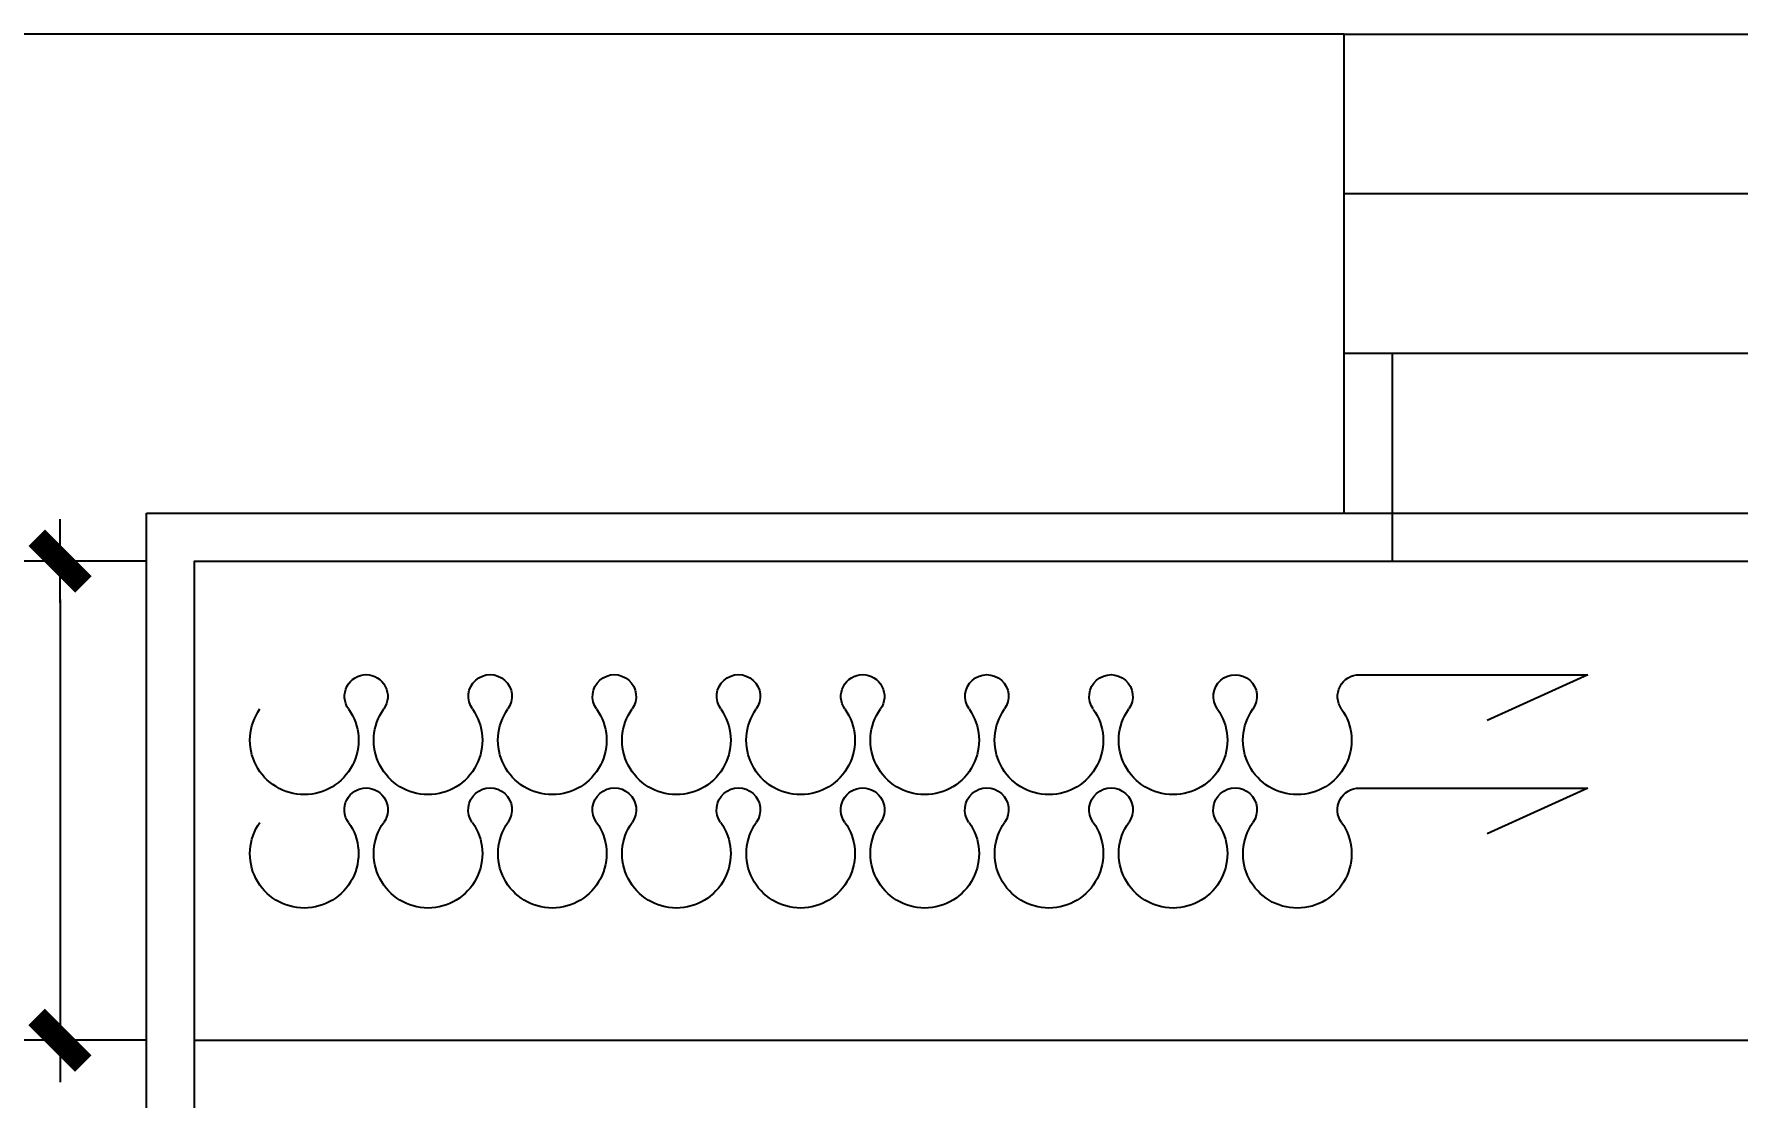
# Model space of a CAD drawing. Extents: x 11992 to 29481, y -6727 to 6811.
# Drawn here: x 14353 to 15064, y 3986 to 4431 of the extents above; entities that cross this region are included whole.
import ezdxf

# ---------------------------------------------------------------- set-up
doc = ezdxf.new("R2010")
doc.units = 0
doc.header["$MEASUREMENT"] = 0
doc.layers.get('0').update_dxf_attribs({"color": 8, "linetype": 'CONTINUOUS'})
doc.layers.get('Defpoints').update_dxf_attribs({"color": 8, "linetype": 'CONTINUOUS'})
for name, color, linetype in [('AD-玻璃幕墙、窗', 8, 'CONTINUOUS'), ('DS-DRAPERY', 8, 'CONTINUOUS'), ('FF-FINISH【完成面】', 8, 'CONTINUOUS'), ('WALL', 8, 'CONTINUOUS'), ('zoylight 4标注', 9, 'CONTINUOUS'), ('zoylight 5回路', 4, 'CONTINUOUS')]:
    doc.layers.add(name, color=color, linetype=linetype)
doc.layers.add('J-金属幕墙', color=8, linetype='CONTINUOUS', lineweight=13)
doc.styles.add('CCD-DIM', font='archs.shx', dxfattribs={"width": 0.8})
doc.dimstyles.new('zoylight_DIM_40', dxfattribs={"dimscale": 40, "dimtxt": 1.9, "dimasz": 0.4, "dimexe": 0.5, "dimexo": 0.5, "dimgap": 0.5, "dimtad": 1, "dimdec": 0, "dimrnd": 5, "dimzin": 12, "dimdsep": 46, "dimtxsty": 'CCD-DIM', "dimblk": 'CCD_Dimension_Tick', "dimcen": 0.125, "dimclrd": 44, "dimclre": 44, "dimclrt": 50, "dimadec": 0, "dimazin": 0, "dimtfac": 1, "dimtdec": 0, "dimtmove": 2, "dimatfit": 3, "dimldrblk": 'CCD_Leader_Dot', "dimfxl": 0, "dimtvp": 1, "dimtolj": 1, "dimtzin": 0, "dimarcsym": 0})

# ---------------------------------------------------------------- blocks, each defined once
blk = doc.blocks.new('$TCHSYS$WIN2D')
for p, q in [((-0.5, 0.5), (0.5, 0.5)), ((-0.5, 0.5), (-0.5, -0.5)), ((0.5, 0.16667), (-0.5, 0.16667)), ((0.5, -0.16667), (-0.5, -0.16667)), ((-0.5, -0.5), (0.5, -0.5))]:
    blk.add_line(p, q)
blk = doc.blocks.new('DRAPES2')
for p, q in [((0, 0), (82, 37.3)), ((186.3, 0), (0, 0))]:
    blk.add_line(p, q)
at = {"linetype": 'ByBlock', "extrusion": (0, 0, -1)}
for centre, major_axis, start_param, end_param in [((236.9, 53.6), (-31.3, 31.3), 4.8823, 7.06864), ((236.9, 53.6), (-31.3, 31.3), 0.785455, 2.971795), ((338.2, 53.5), (31.3, 31.3), 3.311504, 5.497844), ((338.2, 53.5), (-31.3, 31.3), 0.785455, 2.971795), ((439.4, 53.5), (-31.3, 31.3), 4.8823, 7.06864), ((439.4, 53.5), (-31.3, 31.3), 0.785455, 2.971795), ((540.7, 53.5), (31.3, 31.3), 3.311504, 5.497844), ((540.7, 53.5), (31.3, 31.3), -0.785341, 1.400999), ((641.9, 53.5), (-31.3, 31.3), 4.8823, 7.06864), ((641.9, 53.5), (-31.3, 31.3), 0.785455, 2.971795), ((743.2, 53.5), (31.3, 31.3), 3.311504, 5.497844), ((743.2, 53.5), (-31.3, 31.3), 0.785455, 2.971795), ((844.4, 53.5), (-31.3, 31.3), 4.8823, 7.06864), ((844.4, 53.5), (-31.3, 31.3), 0.785455, 2.971795), ((945.7, 53.5), (31.3, 31.3), 3.311504, 5.497844), ((945.7, 53.5), (31.3, 31.3), -0.785341, 1.400999), ((186.3, 17.8), (-12.6, 12.6), 1.740708, 3.927048), ((287.6, 17.7), (-12.6, 12.6), 1.740708, 6.113388), ((388.8, 17.7), (-12.6, 12.6), 1.740708, 6.113388), ((490.1, 17.7), (12.6, 12.6), 0.169911, 4.542591), ((591.3, 17.7), (12.6, 12.6), 2.356251, 4.542591), ((591.3, 17.7), (-12.6, 12.6), 1.740708, 3.927048), ((692.6, 17.7), (-12.6, 12.6), 1.740708, 6.113388), ((793.8, 17.7), (-12.6, 12.6), 1.740708, 6.113388), ((895.1, 17.7), (12.6, 12.6), 0.169911, 4.542591), ((996.3, 17.7), (12.6, 12.6), 2.356251, 4.542591)]:
    blk.add_ellipse(centre, major_axis=major_axis, ratio=1, start_param=start_param, end_param=end_param, dxfattribs=at)
at = {"extrusion": (0, 0, -1)}
for centre, major_axis, start_param, end_param in [((1046.7, 53.5), (-31.3, 31.3), 4.8823, 7.06864), ((1046.7, 53.5), (-31.3, 31.3), 0.785455, 2.971795), ((996.1, 17.7), (-12.6, 12.6), 1.740708, 3.927048)]:
    blk.add_ellipse(centre, major_axis=major_axis, ratio=1, start_param=start_param, end_param=end_param, dxfattribs=at)
blk = doc.blocks.new('20170817.13012539')
for p, q in [((-62.57, 486), (-62.57, 605.25)), ((-62.57, 605.25), (-38.7, 552.78))]:
    blk.add_line(p, q)
at = {"linetype": 'ByBlock', "extrusion": (0, 0, -1)}
for centre, major_axis, start_param, end_param in [((-51.21, 486), (8.03, 8.03), 1.740708, 3.927048), ((-28.3, 453.6), (20.03, 20.03), 4.8823, 7.06864), ((-28.3, 453.6), (20.03, 20.03), 0.785455, 2.971795), ((-51.21, 421.2), (8.03, 8.03), 1.740708, 6.113388), ((-28.3, 388.8), (20.03, -20.03), 3.311504, 5.497844), ((-28.3, 388.8), (20.03, 20.03), 0.785455, 2.971795), ((-51.22, 356.4), (8.03, 8.03), 1.740708, 6.113388), ((-28.3, 324), (20.03, 20.03), 4.8823, 7.06864), ((-28.3, 324), (20.03, 20.03), 0.785455, 2.971795), ((-51.22, 291.6), (8.03, -8.03), 0.169911, 4.542591), ((-28.31, 259.2), (20.03, -20.03), 3.311504, 5.497844), ((-28.31, 259.2), (20.03, -20.03), -0.785341, 1.400999), ((-51.22, 226.8), (8.03, -8.03), 2.356251, 4.542591), ((-51.22, 226.8), (8.03, 8.03), 1.740708, 3.927048), ((-28.31, 194.4), (20.03, 20.03), 4.8823, 7.06864), ((-28.31, 194.4), (20.03, 20.03), 0.785455, 2.971795), ((-51.23, 162), (8.03, 8.03), 1.740708, 6.113388), ((-28.32, 129.6), (20.03, -20.03), 3.311504, 5.497844), ((-28.32, 129.6), (20.03, 20.03), 0.785455, 2.971795), ((-51.23, 97.2), (8.03, 8.03), 1.740708, 6.113388), ((-28.32, 64.8), (20.03, 20.03), 4.8823, 7.06864), ((-28.32, 64.8), (20.03, 20.03), 0.785455, 2.971795), ((-51.23, 32.4), (8.03, -8.03), 0.169911, 4.542591), ((-28.32, 0), (20.03, -20.03), 3.311504, 5.497844), ((-28.32, 0), (20.03, -20.03), -0.785341, 1.400999), ((-51.24, -32.4), (8.03, -8.03), 2.356251, 4.542591)]:
    blk.add_ellipse(centre, major_axis=major_axis, ratio=1, start_param=start_param, end_param=end_param, dxfattribs=at)
at = {"extrusion": (0, 0, -1)}
for centre, major_axis, start_param, end_param in [((-51.24, -32.23), (8.03, 8.03), 1.740708, 3.927048), ((-28.33, -64.63), (20.03, 20.03), 4.8823, 7.06864), ((-28.33, -64.63), (20.03, 20.03), 0.785455, 2.971795)]:
    blk.add_ellipse(centre, major_axis=major_axis, ratio=1, start_param=start_param, end_param=end_param, dxfattribs=at)
blk = doc.blocks.new('CCD_Dimension_Tick')
at = {"color": 0, "linetype": 'ByBlock'}
for p, q in [((-1.091, 0), (0, 0)), ((0, 0), (1.091, 0))]:
    blk.add_line(p, q, dxfattribs=at)
at = {"color": 0, "linetype": 'Continuous', "const_width": 0.608}
blk.add_lwpolyline([(-0.61, -0.61), (0.61, 0.61)], dxfattribs=at)
blk = doc.blocks.new('*D17')
at = {"layer": 'Defpoints', "color": 0, "linetype": 'Continuous'}
for p in [(14419.61, 4210.55), (14363.45, 4010.55), (14419.61, 4010.55)]:
    blk.add_point(p, dxfattribs=at)
at = {"layer": 'zoylight 4标注', "color": 44, "lineweight": -2}
for p, q in [((14399.61, 4210.55), (14343.45, 4210.55)), ((14363.45, 4194.55), (14363.45, 4026.55))]:
    blk.add_line(p, q, dxfattribs=at)
at = {"layer": 'zoylight 4标注', "color": 44, "linetype": 'Continuous', "lineweight": -2}
blk.add_line((14399.61, 4010.55), (14343.45, 4010.55), dxfattribs=at)
at = {"layer": 'zoylight 4标注', "color": 44, "linetype": 'Continuous', "lineweight": -2, "xscale": 16, "yscale": 16, "zscale": 16}
for p, rotation in [((14363.45, 4210.55), 90), ((14363.45, 4010.55), 270)]:
    blk.add_blockref('CCD_Dimension_Tick', p, dxfattribs=dict(at, rotation=rotation))
at = {"layer": 'zoylight 4标注', "color": 50, "linetype": 'Continuous', "insert": (14305.45, 4110.55), "char_height": 76, "attachment_point": 5, "rotation": 90, "style": 'CCD-DIM'}
blk.add_mtext('\\A1;200', dxfattribs=at)
blk = doc.blocks.new('CCD_Leader_Dot')
at = {"color": 0, "linetype": 'ByBlock'}
blk.add_line((-5, 0), (-10, 0), dxfattribs=at)
at = {"color": 0, "linetype": 'ByBlock', "const_width": 5}
blk.add_lwpolyline([(-2.5, 0, 1), (2.5, 0, 1)], format="xyb", close=True, dxfattribs=at)

msp = doc.modelspace()

# ---------------------------------------------------------------- linework, layer by layer
at = {"layer": 'FF-FINISH【完成面】'}
for p, q in [((14919.61, 4297.21), (14919.61, 4210.55)), ((14419.61, 4010.55), (17179.61, 4010.55))]:
    msp.add_line(p, q, dxfattribs=at)
at = {"layer": 'FF-FINISH【完成面】', "elevation": 0}
msp.add_lwpolyline([(16119.61, 650.55), (14419.61, 650.55), (14419.61, 4210.55), (17179.61, 4210.55), (17179.61, 1589.38)], dxfattribs=at)
at = {"layer": 'J-金属幕墙', "elevation": 0}
msp.add_lwpolyline([(12399.61, 3860.55), (12399.61, 3830.55), (14199.61, 3830.55), (14199.61, 4430.55), (18344.61, 4430.55)], dxfattribs=at)
at = {"layer": 'WALL'}
for p, q in [((14899.61, 4430.55), (14199.61, 4430.55)), ((14899.61, 4230.55), (14899.61, 4430.55)), ((14399.61, 4230.55), (14899.61, 4230.55)), ((14399.61, 3730.55), (14399.61, 4230.55))]:
    msp.add_line(p, q, dxfattribs=at)
at = {"layer": 'zoylight 5回路', "linetype": 'Continuous'}
msp.add_arc((14340.81, 4388.04), 991.14, 278.9097, 342.9987, dxfattribs=at)

# ---------------------------------------------------------------- block references
at = {"layer": 'AD-玻璃幕墙、窗', "xscale": -1800, "yscale": 200, "zscale": -1800, "rotation": 180}
msp.add_blockref('$TCHSYS$WIN2D', (15799.61, 4330.55), dxfattribs=at)
at = {"layer": 'DS-DRAPERY'}
for name, p, xscale, yscale, zscale, rotation in [('20170817.13012539', (14517.12, 4113.09), 0.8, 0.8, 0.8, 270), ('DRAPES2', (15001.31, 4115.8), 0.5119999997317791, 0.5119999997317791, 0.5119999997317791, 180)]:
    msp.add_blockref(name, p, dxfattribs=dict(at, xscale=xscale, yscale=yscale, zscale=zscale, rotation=rotation))

# ---------------------------------------------------------------- dimensions: what is measured, and where the dimension line sits
at = {"layer": 'zoylight 4标注', "linetype": 'Continuous'}
dim = msp.add_aligned_dim(p1=(14419.61, 4210.55), p2=(14419.61, 4010.55), distance=-56.16, dimstyle='zoylight_DIM_40', dxfattribs=at)
dim.commit()
dim.dimension.update_dxf_attribs({"geometry": '*D17', "text_midpoint": (14305.45, 4110.55)})

doc.saveas('drawing.dxf')
